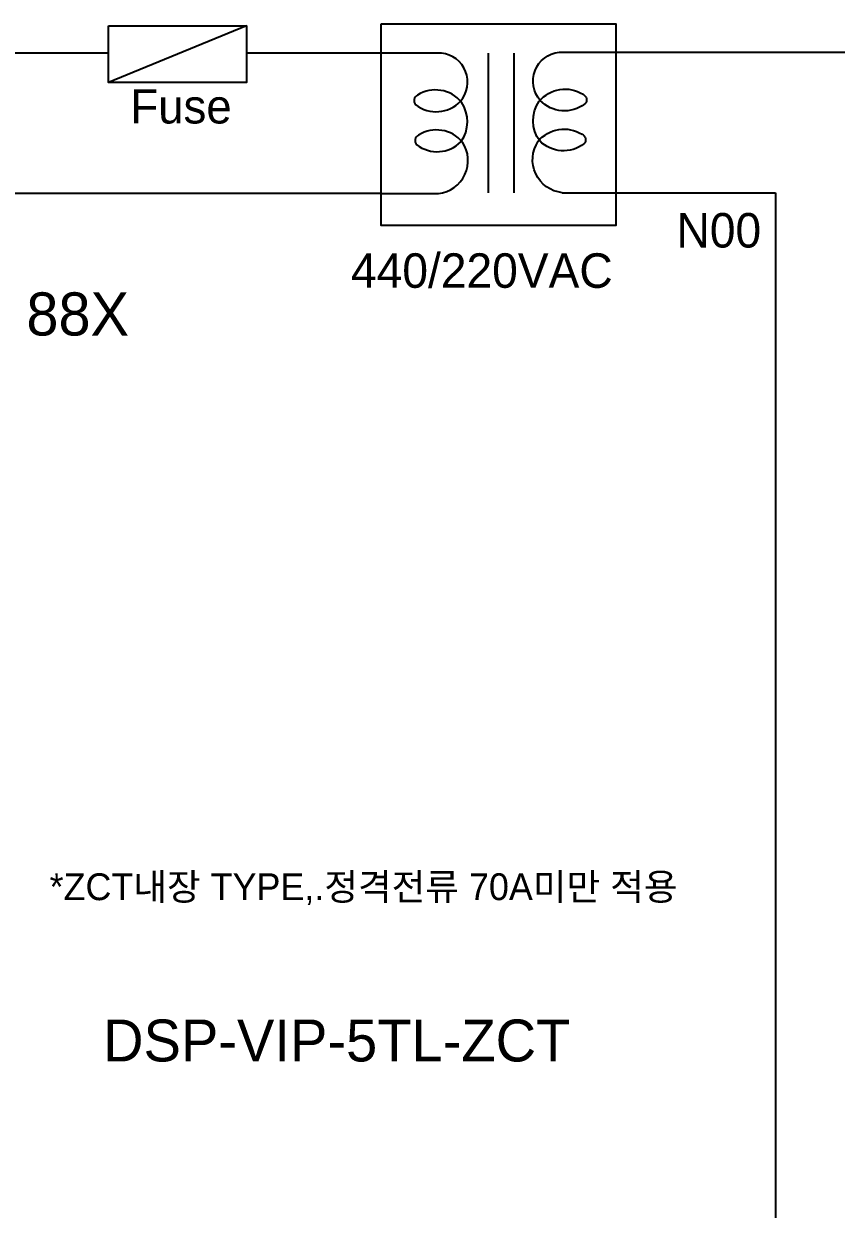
# Model space of a CAD drawing. Header units: millimetres. Extents: x 87 to 927, y 85 to 1088.
# Drawn here: x 598.9 to 680.3, y 175.2 to 293.9 of the extents above; entities that cross this region are included whole.
import ezdxf

# ---------------------------------------------------------------- set-up
doc = ezdxf.new("R2010")
doc.units = ezdxf.units.MM
doc.layers.add('ASHADE', color=7, linetype='Continuous')
doc.styles.add('ghs', font='NGULIM.TTF')

msp = doc.modelspace()

# ---------------------------------------------------------------- linework, layer by layer
msp.add_line((674.2, 276.981), (674.2, 153.235))
at = {"layer": 'ASHADE', "ltscale": 2}
for p, q in [((621.214, 293.686), (607.396, 288.011)), ((607.396, 290.971), (587.366, 290.971)), ((634.698, 290.971), (621.214, 290.971)), ((640.743, 290.971), (634.698, 290.971)), ((645.407, 290.971), (645.407, 276.981)), ((647.998, 290.971), (647.998, 276.981)), ((652.513, 291.058), (658.188, 291.058)), ((658.188, 291.058), (819.956, 291.058)), ((604.567, 276.895), (567.486, 276.895)), ((634.698, 276.895), (604.567, 276.895)), ((634.698, 276.895), (640.422, 276.895)), ((652.834, 276.981), (674.2, 276.981))]:
    msp.add_line(p, q, dxfattribs=at)
at = {"layer": 'ASHADE'}
msp.add_lwpolyline([(607.396, 293.686), (621.214, 293.686), (621.214, 288.011), (607.396, 288.011)], close=True, dxfattribs=at)
at = {"layer": 'ASHADE', "ltscale": 2}
msp.add_lwpolyline([(634.698, 293.908), (658.188, 293.908), (658.188, 273.7), (634.698, 273.7)], close=True, dxfattribs=at)
for points in [[(640.422, 276.895, 0.5644393), (642.832, 282.044, 0.3776145), (638.444, 282.748, 0.5214253), (638.255, 281.785, 0.3768363), (642.686, 282.076, 0.3151835), (642.73, 286.049, 0.3776145), (638.342, 286.753, 0.5214253), (638.153, 285.79, 0.3826417), (642.643, 286.135, 0.6020814), (640.743, 290.971)], [(652.834, 276.981, -0.5644393), (650.424, 282.131, -0.3776145), (654.812, 282.835, -0.5214253), (655.001, 281.872, -0.3768363), (650.57, 282.163, -0.3151835), (650.526, 286.135, -0.3776145), (654.914, 286.839, -0.5214253), (655.103, 285.876, -0.3826417), (650.613, 286.222, -0.6020814), (652.513, 291.058)]]:
    msp.add_lwpolyline(points, format="xyb", dxfattribs=at)

# ---------------------------------------------------------------- texts
at = {"layer": 'ASHADE', "ltscale": 2, "style": 'ghs'}
for s, height, p in [('Fuse', 3.414, (609.573, 283.915)), ('440/220VAC', 3.4566, (631.673, 267.452)), ('88X', 4.3208, (599.16, 262.673)), ('DSP-VIP-5TL-ZCT', 4.2, (606.836, 189.959))]:
    msp.add_text(s, height=height, dxfattribs=at).set_placement(p)
at = {"layer": 'ASHADE', "color": 3, "ltscale": 2, "style": 'ghs'}
msp.add_text('N00', height=3.4566, dxfattribs=at).set_placement((664.274, 271.485))
at = {"layer": 'ASHADE', "color": 1, "ltscale": 2, "style": 'ghs'}
msp.add_text('*ZCT내장 TYPE,.정격전류 70A미만 적용', height=2.688, dxfattribs=at).set_placement((601.484, 206.117))

doc.saveas('drawing.dxf')
